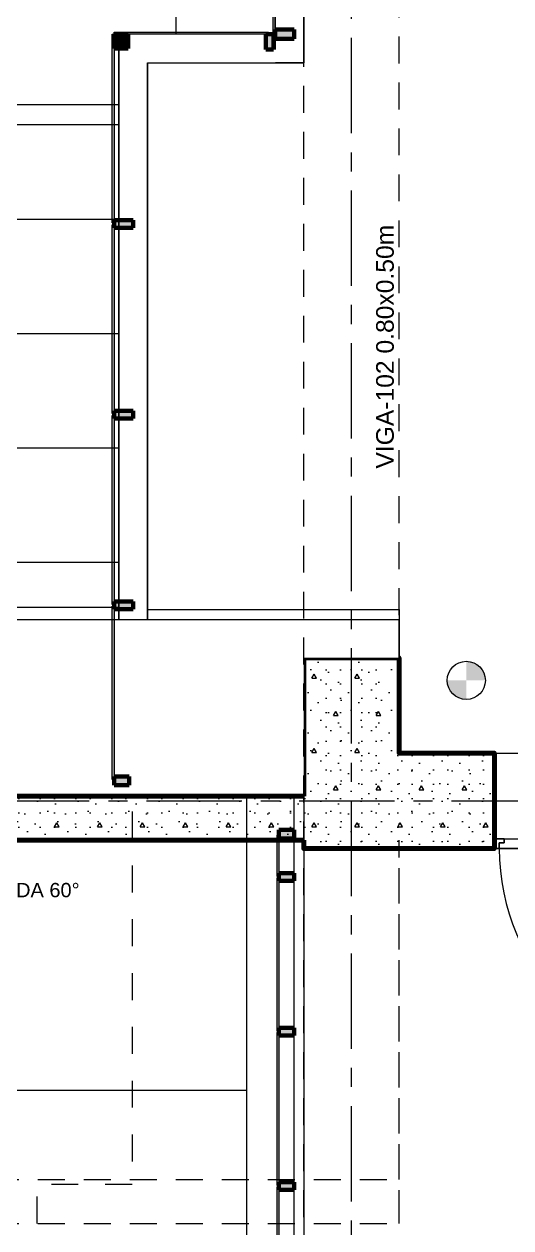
# Model space of a CAD drawing. Header units: inches. Extents: x -19 to 5698, y -728 to 92.
# Drawn here: x 7.6 to 10.16, y 27.71 to 34.02 of the extents above; entities that cross this region are included whole.
import ezdxf

# ---------------------------------------------------------------- set-up
doc = ezdxf.new("R2010")
doc.units = ezdxf.units.IN
doc.header["$MEASUREMENT"] = 0
doc.set_wipeout_variables(frame=1)
for name, pattern in [('Hidden Line', [0.195611, 0.141111, -0.0545]), ('Línea Oculta', [0.195611, 0.141111, -0.0545]), ('Punto & Raya', [0.65, 0.5, -0.075, 0, -0.075]), ('Rayas', [0.282222, 0.141111, -0.141111]), ('Wipeout_Contour', [1, 0, -1])]:
    doc.linetypes.add(name, pattern=pattern)
doc.layers.get('0').update_dxf_attribs({"color": 61})
for name, color, linetype in [('02 _ ARQ _ ALB _ Ejes Generales', 251, 'Continuous'), ('02 _ ARQ _ ALB _ Muros Interiores', 7, 'Continuous'), ('02 _ ARQ _ ZON _ Espacio.3D', 7, 'Continuous'), ('08 _ STR _ EXT _ 06 Columnas', 7, 'Continuous'), ('08 _ STR _ EXT _ 07 Losa Aligerada', 7, 'Continuous'), ('08 _ STR _ EXT _ 08 Placas Inclinadas', 7, 'Continuous'), ('08 _ STR _ EXT _ 09 Vigas', 251, 'Continuous'), ('Acabado - Muros', 7, 'Continuous'), ('Estructura - 03 LOSA', 7, 'Continuous'), ('Estructura - 04 MURO', 7, 'Continuous'), ('Notas - Etiquetas', 7, 'Continuous')]:
    doc.layers.add(name, color=color, linetype=linetype)
doc.styles.add('Estilo_Generado_4', font='swisse.ttf')
doc.dimstyles.new('Estilo_Generado__8', dxfattribs={"dimtxt": 0.18, "dimasz": 0.0912, "dimexe": 0.18, "dimexo": 0.0625, "dimgap": 0, "dimtad": 0, "dimtih": 1, "dimtoh": 1, "dimdec": 4, "dimzin": 0, "dimdsep": 46, "dimcen": 0.09, "dimadec": 0, "dimazin": 0, "dimtfac": 1, "dimtdec": 4, "dimtmove": 0, "dimatfit": 3, "dimldrblk": 'ARROWHEAD_5', "dimfxl": 1, "dimtolj": 1, "dimtzin": 0, "dimarcsym": 0})
pattern_1 = [(0, (0, 0), (0, 0.3897114), [0.024375, -0.200625]), (0, (0.1125, 0.19486), (0, 0.3897114), [0.024375, -0.200625]), (60, (0, 0), (-0.3375, 0.1948557), [0.024375, -0.200625]), (60, (0.225, 0), (-0.3375, 0.1948557), [0.024375, -0.200625]), (120, (0.02437, 0), (0.3375, 0.1948557), [0.024375, -0.200625]), (120, (0.24938, 0), (0.3375, 0.1948557), [0.024375, -0.200625]), (0, (0, 0.0375), (0, 0.075), [0, -0.075, 0, -0.1125]), (45, (0.0375, 0.0375), (-0.053033, 0.053033), [0, -0.05625, 0, -0.09375])]

# ---------------------------------------------------------------- blocks, each defined once
blk = doc.blocks.new('ARROWHEAD_5')
at = {"linetype": 'Continuous', "lineweight": 0}
blk.add_hatch(color=0, dxfattribs=at).paths.add_polyline_path([(-1, 0.2679), (0, 0), (-1, -0.2679)])
at = {"color": 0, "linetype": 'Continuous', "lineweight": 0}
blk.add_line((0, 0), (-1, 0), dxfattribs=at)

msp = doc.modelspace()

# ---------------------------------------------------------------- hatches: boundary and pattern name
at = {"linetype": 'Continuous', "lineweight": 13}
for points in [[(9.9221, 30.5816), (10.0221, 30.5816), (10.0145, 30.6199), (9.9929, 30.6523), (9.9604, 30.674), (9.9221, 30.6816)], [(9.9221, 30.5816), (9.8221, 30.5816), (9.8298, 30.5433), (9.8514, 30.5109), (9.8839, 30.4892), (9.9221, 30.4816)]]:
    msp.add_hatch(color=175, dxfattribs=at).paths.add_polyline_path(points)
at = {"layer": '08 _ STR _ EXT _ 06 Columnas', "linetype": 'Continuous', "lineweight": 9}
h = msp.add_hatch(dxfattribs=at)
h.set_pattern_fill('HORMIGÓN_EN_MASA_0002', style=0, pattern_type=2)
h.set_pattern_definition(pattern_1)
h.paths.add_polyline_path([(9.57, 30.7), (9.07, 30.7), (9.07, 29.9745), (9.57, 29.9745), (9.57, 29.7436), (9.07, 29.7436), (9.07, 29.7), (10.07, 29.7), (10.07, 30.2), (9.57, 30.2)])
h = msp.add_hatch(dxfattribs=at)
h.set_pattern_fill('HORMIGÓN_EN_MASA_0002', style=0, pattern_type=2)
h.set_pattern_definition(pattern_1)
h.paths.add_polyline_path([(9.57, 29.9745), (9.07, 29.9745), (9.07, 29.7436), (9.57, 29.7436)])
at = {"layer": 'Estructura - 03 LOSA', "linetype": 'Continuous', "lineweight": 13}
h = msp.add_hatch(dxfattribs=at)
h.set_pattern_fill('CEMENTO_PULIDO_Y_BRUÑADO_FA', color=251, style=0, pattern_type=2)
h.set_pattern_definition([(360, (3.7574, 18.3027), (0, 2.53199), []), (90, (3.7574, 18.3027), (-3.6, 0), [])])
h.paths.add_polyline_path([(2.17, 26.0501), (8.8212, 26.0501), (8.8218, 29.4531), (8.822, 30.7001), (8.2502, 30.7001), (8.25, 33.82), (9.07, 33.82), (9.07, 39.9), (23.57, 39.9), (51.57, 39.9), (51.57, 23.3822), (52.92, 23.3822), (52.92, 40.85), (9.07, 40.85), (2.17, 40.85)])

# ---------------------------------------------------------------- linework, layer by layer
at = {"color": 175, "linetype": 'Continuous', "lineweight": 13}
msp.add_circle((9.9221, 30.5816), 0.1, dxfattribs=at)
at = {"layer": '02 _ ARQ _ ALB _ Muros Interiores', "color": 7, "linetype": 'Continuous', "lineweight": 80}
msp.add_line((10.07, 29.7), (10.07, 29.75), dxfattribs=at)
msp.add_line((10.07, 29.7), (10.07, 29.75), dxfattribs=at)
msp.add_line((10.07, 29.7), (10.07, 29.75), dxfattribs=at)
at = {"layer": '02 _ ARQ _ ALB _ Muros Interiores', "color": 165, "linetype": 'Continuous', "lineweight": 25}
for p, q in [((10.07, 29.7), (10.07, 29.75)), ((10.07, 29.75), (10.12, 29.75)), ((10.12, 29.73), (10.095, 29.73)), ((10.095, 29.73), (10.095, 29.7)), ((10.12, 29.75), (10.12, 29.73)), ((10.095, 29.7), (10.07, 29.7))]:
    msp.add_line(p, q, dxfattribs=at)
at = {"layer": '02 _ ARQ _ ALB _ Muros Interiores', "color": 165, "linetype": 'Continuous', "lineweight": 15}
msp.add_arc((11.245, 29.7), 1.15, 180, 270, dxfattribs=at)
at = {"layer": '02 _ ARQ _ ZON _ Espacio.3D', "color": 254, "linetype": 'Continuous', "lineweight": 0, "flags": 128}
msp.add_lwpolyline([(8.25, 30.9531), (9.57, 30.9531), (9.57, 30.2), (10.07, 30.2), (10.07, 29.75), (16.07, 29.75), (16.07, 31.0002), (16.52, 31.0002), (16.5199, 39), (16.0699, 39), (16.07, 39.9), (9.97, 39.9), (9.97, 39.4), (9.57, 39.4), (9.57, 39), (9.07, 39), (9.07, 33.82), (8.25, 33.82)], close=True, dxfattribs=at)
msp.add_lwpolyline([(23.97, 29.7), (9.07, 29.7), (9.07, 17.4)], dxfattribs=at)
at = {"layer": '08 _ STR _ EXT _ 06 Columnas', "color": 7, "linetype": 'Continuous', "lineweight": 80, "flags": 128}
msp.add_lwpolyline([(9.07, 29.7436), (9.07, 29.7), (10.07, 29.7), (10.07, 30.2), (9.57, 30.2), (9.57, 30.7), (9.07, 30.7), (9.07, 29.9745)], dxfattribs=at)
at = {"layer": '08 _ STR _ EXT _ 07 Losa Aligerada', "color": 7, "linetype": 'Rayas', "lineweight": 18, "flags": 128}
msp.add_lwpolyline([(8.17, 27.9392), (7.67, 27.9392), (7.67, 5.8), (25.2353, 5.8), (25.2353, 7.2), (30.4315, 7.2), (30.4315, 6.0005), (37.07, 6.0005), (37.07, 3.3753), (44.57, 3.3753), (44.57, 6.05), (52.32, 6.05), (52.32, 14.9999), (51.57, 14.9999), (51.57, 15.1499), (51.57, 15.7999), (51.57, 18.1001), (51.57, 18.1001), (51.57, 20.35), (46.67, 20.35), (46.67, 22.35), (46.67, 22.6), (46.67, 24.5), (46.67, 24.75), (46.67, 26.75), (51.57, 26.75), (51.57, 29.7), (51.57, 29.7), (51.57, 35.2005), (52.37, 35.2005), (52.52, 35.2005), (52.52, 41.1), (38.9553, 41.1), (38.9553, 40.8001), (34.0478, 40.8001), (34.0478, 40.5001), (23.37, 40.5001), (23.37, 43.8736), (16.2699, 43.8736), (16.2699, 39.9), (11.1201, 39.9), (11.1201, 40.95), (8.02, 40.95), (8.02, 37.7), (9.07, 37.7), (9.07, 33.9), (8.17, 33.9)], close=True, dxfattribs=at)
at = {"layer": '08 _ STR _ EXT _ 07 Losa Aligerada', "color": 7, "linetype": 'Continuous', "lineweight": 18, "flags": 128}
msp.add_lwpolyline([(51.57, 39.9), (9.07, 39.9), (9.07, 33.82), (8.25, 33.82), (8.25, 30.7), (9.07, 30.7), (9.07, 17.4)], dxfattribs=at)
at = {"layer": '08 _ STR _ EXT _ 08 Placas Inclinadas', "color": 251, "linetype": 'Línea Oculta', "lineweight": 13, "flags": 128}
for points in [[(9.57, 27.9653), (9.57, 29.7436)], [(9.57, 27.7344), (9.57, 27.9653)]]:
    msp.add_lwpolyline(points, dxfattribs=at)
at = {"layer": '08 _ STR _ EXT _ 09 Vigas', "color": 251, "linetype": 'Hidden Line', "lineweight": 13, "true_color": 0x636466}
for p, q in [((9.07, 17.4), (9.07, 29.7)), ((9.57, 17.4), (9.57, 29.7)), ((9.57, 29.7), (30.07, 29.7))]:
    msp.add_line(p, q, dxfattribs=at)
at = {"layer": 'Estructura - 03 LOSA', "color": 7, "linetype": 'Continuous', "lineweight": 18, "flags": 128}
msp.add_lwpolyline([(2.17, 26.0501), (8.8212, 26.0501), (8.8218, 29.4531), (8.822, 30.7001), (8.2502, 30.7001), (8.25, 33.82), (9.07, 33.82), (9.07, 39.9), (23.57, 39.9), (51.57, 39.9), (51.57, 23.3822), (52.92, 23.3822), (52.92, 40.85), (9.07, 40.85), (2.17, 40.85)], close=True, dxfattribs=at)

# ---------------------------------------------------------------- texts
at = {"layer": 'Notas - Etiquetas', "color": 171, "linetype": 'Continuous', "lineweight": 13, "insert": (9.5433, 31.6919), "char_height": 0.0925, "attachment_point": 7, "rotation": 90, "style": 'Estilo_Generado_4'}
msp.add_mtext('\\A1;{\\pql;\\fSwis721 Ex BT|b0|i0|c0|p34;VIGA-102\\fSwis721 Ex BT|b0|i0|c0|p34; \\fSwis721 Ex BT|b0|i0|c0|p34;0.80\\fSwis721 Ex BT|b0|i0|c0|p34;x\\fSwis721 Ex BT|b0|i0|c0|p34;0.50\\fSwis721 Ex BT|b0|i0|c0|p34;m}', dxfattribs=at)
at = {"layer": 'Notas - Etiquetas', "color": 5, "linetype": 'Continuous', "lineweight": 25, "insert": (6.7755, 29.4816), "char_height": 0.075, "attachment_point": 4, "style": 'Estilo_Generado_4'}
msp.add_mtext('\\A1;{\\pql;\\fSwis721 Ex BT|b0|i0|c0|p34;PLACA INCLINADA \\fSwis721 Ex BT|b0|i0|c0|p34;60\\fSwis721 Ex BT|b0|i0|c0|p34;° }', dxfattribs=at)

# ---------------------------------------------------------------- next in the draw order: wipeouts: each hides what was drawn before it
at = {"color": 254, "linetype": 'Wipeout_Contour', "lineweight": 0, "ltscale": 104.767054}
msp.add_wipeout([(8.92, 33.97), (8.92, 33.82), (9.07, 33.82)], dxfattribs=at).dxf.layer = 'Estructura - 04 MURO'
at = {"color": 254, "linetype": 'Wipeout_Contour', "lineweight": 0, "ltscale": 119.563409}
msp.add_wipeout([(9.02, 30.7222), (8.77, 30.7222), (8.77, 26.3501), (9.02, 26.3501)], dxfattribs=at).dxf.layer = 'Estructura - 04 MURO'

# ---------------------------------------------------------------- next in the draw order: hatches: boundary and pattern name
at = {"layer": 'Acabado - Muros', "linetype": 'Continuous', "lineweight": 0}
for points in [[(9.02, 29.7522), (9.02, 29.7984), (8.94, 29.7984), (8.94, 29.7522)], [(9.02, 29.57), (8.94, 29.57), (8.94, 29.53), (9.02, 29.53)], [(9.02, 28.76), (8.94, 28.76), (8.94, 28.72), (9.02, 28.72)], [(9.02, 27.95), (8.94, 27.95), (8.94, 27.91), (9.02, 27.91)]]:
    msp.add_hatch(color=254, dxfattribs=at).paths.add_polyline_path(points)
at = {"layer": 'Acabado - Muros', "linetype": 'Continuous', "lineweight": 9}
for points in [[(8.93, 29.7695), (8.93, 29.555), (8.94, 29.555), (8.94, 29.7695)], [(8.93, 29.545), (8.93, 28.745), (8.94, 28.745), (8.94, 29.545)], [(8.93, 28.735), (8.93, 27.935), (8.94, 27.935), (8.94, 28.735)], [(8.93, 27.925), (8.93, 27.125), (8.94, 27.125), (8.94, 27.925)]]:
    msp.add_hatch(color=250, dxfattribs=at).paths.add_polyline_path(points)

# ---------------------------------------------------------------- next in the draw order: linework, layer by layer
at = {"layer": '08 _ STR _ EXT _ 08 Placas Inclinadas', "color": 7, "linetype": 'Continuous', "lineweight": 80}
msp.add_line((6.4702, 29.7436), (9.07, 29.7436), dxfattribs=at)
at = {"layer": '08 _ STR _ EXT _ 08 Placas Inclinadas', "color": 251, "linetype": 'Línea Oculta', "lineweight": 13}
msp.add_line((6.4702, 27.9653), (9.57, 27.9653), dxfattribs=at)
at = {"layer": '08 _ STR _ EXT _ 08 Placas Inclinadas', "color": 251, "linetype": 'Línea Oculta', "lineweight": 13, "flags": 128}
msp.add_lwpolyline([(6.4702, 27.7344), (9.57, 27.7344)], dxfattribs=at)
at = {"layer": 'Acabado - Muros', "color": 7, "linetype": 'Continuous', "lineweight": 60}
for p, q in [((8.94, 29.7984), (8.94, 29.7522)), ((9.02, 29.7984), (8.94, 29.7984)), ((9.02, 29.7984), (9.02, 29.7522)), ((9.02, 29.7522), (8.94, 29.7522)), ((8.94, 29.57), (8.94, 29.53)), ((9.02, 29.57), (8.94, 29.57)), ((9.02, 29.57), (9.02, 29.53)), ((9.02, 29.53), (8.94, 29.53)), ((8.94, 28.76), (8.94, 28.72)), ((9.02, 28.76), (8.94, 28.76)), ((9.02, 28.72), (8.94, 28.72)), ((9.02, 28.76), (9.02, 28.72)), ((8.94, 27.95), (8.94, 27.91)), ((9.02, 27.95), (8.94, 27.95)), ((9.02, 27.91), (8.94, 27.91)), ((9.02, 27.95), (9.02, 27.91))]:
    msp.add_line(p, q, dxfattribs=at)
at = {"layer": 'Acabado - Muros', "color": 7, "linetype": 'Continuous', "lineweight": 13, "flags": 128}
for points in [[(8.93, 29.7695), (8.94, 29.7695), (8.94, 29.555), (8.93, 29.555)], [(8.93, 29.545), (8.94, 29.545), (8.94, 28.745), (8.93, 28.745)], [(8.93, 28.735), (8.94, 28.735), (8.94, 27.935), (8.93, 27.935)], [(8.93, 27.925), (8.94, 27.925), (8.94, 27.125), (8.93, 27.125)]]:
    msp.add_lwpolyline(points, close=True, dxfattribs=at)
at = {"layer": 'Estructura - 04 MURO', "color": 7, "linetype": 'Continuous', "lineweight": 13, "flags": 128}
for points in [[(8.77, 30.7222), (8.77, 26.3501)], [(9.02, 30.7222), (8.77, 30.7222)], [(9.02, 26.35), (9.02, 30.7222)]]:
    msp.add_lwpolyline(points, dxfattribs=at)

# ---------------------------------------------------------------- next in the draw order: wipeouts: each hides what was drawn before it
at = {"color": 254, "linetype": 'Wipeout_Contour', "lineweight": 0, "ltscale": 232.603128}
msp.add_wipeout([(8.92, 33.97), (9.07, 33.97), (9.07, 39), (9.07, 39), (9.07, 39.9), (8.92, 39.9)], dxfattribs=at).dxf.layer = 'Estructura - 04 MURO'

# ---------------------------------------------------------------- next in the draw order: wipeouts: each hides what was drawn before it
at = {"color": 254, "linetype": 'Wipeout_Contour', "lineweight": 0, "ltscale": 105.660484}
msp.add_wipeout([(9.07, 33.97), (8.92, 33.97), (9.07, 33.82)], dxfattribs=at).dxf.layer = 'Estructura - 04 MURO'

# ---------------------------------------------------------------- next in the draw order: hatches: boundary and pattern name
at = {"layer": 'Acabado - Muros', "linetype": 'Continuous', "lineweight": 9}
msp.add_hatch(color=250, dxfattribs=at).paths.add_polyline_path([(8.91, 35.165), (8.91, 33.975), (8.92, 33.975), (8.92, 35.165)])
at = {"layer": 'Acabado - Muros', "linetype": 'Continuous', "lineweight": 0}
msp.add_hatch(color=254, dxfattribs=at).paths.add_polyline_path([(9.02, 33.995), (8.92, 33.995), (8.92, 33.945), (9.02, 33.945)])
at = {"layer": 'Estructura - 03 LOSA', "linetype": 'Continuous', "lineweight": 13}
h = msp.add_hatch(dxfattribs=at)
h.set_pattern_fill('BALDOSA_60X120_0002', color=251, style=0, pattern_type=2)
h.set_pattern_definition([(0, (0, 0), (0, 0.6), []), (90, (0, 0), (-1.2, 0), [])])
h.paths.add_polyline_path([(6.2702, 30.6067), (8.1, 30.6067), (8.1, 33.97), (8.92, 33.97), (8.92, 40.05), (23.57, 40.05), (23.57, 40.85), (6.2702, 40.85)])

# ---------------------------------------------------------------- next in the draw order: linework, layer by layer
at = {"layer": 'Acabado - Muros', "color": 7, "linetype": 'Continuous', "lineweight": 60}
for p, q in [((8.92, 33.995), (8.92, 33.945)), ((9.02, 33.995), (8.92, 33.995)), ((9.02, 33.995), (9.02, 33.945)), ((9.02, 33.945), (8.92, 33.945))]:
    msp.add_line(p, q, dxfattribs=at)
at = {"layer": 'Acabado - Muros', "color": 7, "linetype": 'Continuous', "lineweight": 13, "flags": 128}
msp.add_lwpolyline([(8.91, 35.165), (8.92, 35.165), (8.92, 33.975), (8.91, 33.975)], close=True, dxfattribs=at)
at = {"layer": 'Estructura - 03 LOSA', "color": 7, "linetype": 'Continuous', "lineweight": 18, "flags": 128}
msp.add_lwpolyline([(6.2702, 30.6067), (8.1, 30.6067), (8.1, 33.97), (8.92, 33.97), (8.92, 40.05), (23.57, 40.05), (23.57, 40.85), (6.2702, 40.85)], close=True, dxfattribs=at)
at = {"layer": 'Estructura - 04 MURO', "color": 7, "linetype": 'Continuous', "lineweight": 13, "flags": 128}
for points in [[(8.92, 40.05), (8.92, 33.97)], [(9.07, 33.82), (9.07, 39)], [(9.07, 33.82), (8.92, 33.82)]]:
    msp.add_lwpolyline(points, dxfattribs=at)

# ---------------------------------------------------------------- next in the draw order: wipeouts: each hides what was drawn before it
at = {"color": 254, "linetype": 'Wipeout_Contour', "lineweight": 0, "ltscale": 104.150828}
msp.add_wipeout([(8.25, 33.82), (8.1, 33.97), (8.1, 33.82)], dxfattribs=at).dxf.layer = 'Estructura - 04 MURO'

# ---------------------------------------------------------------- next in the draw order: wipeouts: each hides what was drawn before it
at = {"color": 254, "linetype": 'Wipeout_Contour', "lineweight": 0, "ltscale": 139.876026}
msp.add_wipeout([(8.25, 33.82), (8.92, 33.82), (8.92, 33.97), (8.25, 33.97)], dxfattribs=at).dxf.layer = 'Estructura - 04 MURO'

# ---------------------------------------------------------------- next in the draw order: hatches: boundary and pattern name
at = {"layer": 'Acabado - Muros', "linetype": 'Continuous', "lineweight": 0}
msp.add_hatch(color=254, dxfattribs=at).paths.add_polyline_path([(8.8706, 33.89), (8.9106, 33.89), (8.9106, 33.97), (8.8706, 33.97)])

# ---------------------------------------------------------------- next in the draw order: linework, layer by layer
at = {"layer": 'Acabado - Muros', "color": 7, "linetype": 'Continuous', "lineweight": 60}
for p, q in [((8.8706, 33.97), (8.8706, 33.89)), ((8.9106, 33.97), (8.8706, 33.97)), ((8.9106, 33.97), (8.9106, 33.89)), ((8.9106, 33.89), (8.8706, 33.89))]:
    msp.add_line(p, q, dxfattribs=at)

# ---------------------------------------------------------------- next in the draw order: wipeouts: each hides what was drawn before it
at = {"color": 254, "linetype": 'Wipeout_Contour', "lineweight": 0, "ltscale": 105.069403}
msp.add_wipeout([(8.25, 33.97), (8.1, 33.97), (8.25, 33.82)], dxfattribs=at).dxf.layer = 'Estructura - 04 MURO'

# ---------------------------------------------------------------- next in the draw order: hatches: boundary and pattern name
at = {"layer": 'Acabado - Muros', "linetype": 'Continuous', "lineweight": 9}
msp.add_hatch(color=250, dxfattribs=at).paths.add_polyline_path([(8.8856, 33.98), (8.075, 33.98), (8.075, 33.97), (8.8856, 33.97)])
at = {"layer": 'Acabado - Muros', "linetype": 'Continuous', "lineweight": 13}
msp.add_hatch(color=253, dxfattribs=at).paths.add_polyline_path([(8.15, 33.97), (8.075, 33.97), (8.075, 33.895), (8.15, 33.895)])

# ---------------------------------------------------------------- next in the draw order: linework, layer by layer
at = {"layer": 'Acabado - Muros', "color": 7, "linetype": 'Continuous', "lineweight": 60}
for p, q in [((8.075, 33.97), (8.075, 33.895)), ((8.15, 33.97), (8.075, 33.97)), ((8.15, 33.97), (8.15, 33.895)), ((8.15, 33.895), (8.075, 33.895))]:
    msp.add_line(p, q, dxfattribs=at)
at = {"layer": 'Acabado - Muros', "color": 7, "linetype": 'Continuous', "lineweight": 13, "flags": 128}
msp.add_lwpolyline([(8.8856, 33.98), (8.8856, 33.97), (8.075, 33.97), (8.075, 33.98)], close=True, dxfattribs=at)
at = {"layer": 'Estructura - 04 MURO', "color": 7, "linetype": 'Continuous', "lineweight": 13, "flags": 128}
for points in [[(8.1, 33.97), (8.1, 33.82)], [(8.92, 33.97), (8.1, 33.97)], [(8.25, 33.82), (8.92, 33.82)]]:
    msp.add_lwpolyline(points, dxfattribs=at)

# ---------------------------------------------------------------- next in the draw order: wipeouts: each hides what was drawn before it
at = {"color": 254, "linetype": 'Wipeout_Contour', "lineweight": 0, "ltscale": 133.16257}
msp.add_wipeout([(8.1, 33.82), (8.1, 30.7222), (8.25, 30.7222), (8.25, 33.82)], dxfattribs=at).dxf.layer = 'Estructura - 04 MURO'

# ---------------------------------------------------------------- next in the draw order: hatches: boundary and pattern name
at = {"layer": 'Acabado - Muros', "linetype": 'Continuous', "lineweight": 9}
for points in [[(8.065, 33.97), (8.065, 32.98), (8.075, 32.98), (8.075, 33.97)], [(8.065, 32.97), (8.065, 31.98), (8.075, 31.98), (8.075, 32.97)], [(8.065, 31.97), (8.065, 30.98), (8.075, 30.98), (8.075, 31.97)]]:
    msp.add_hatch(color=250, dxfattribs=at).paths.add_polyline_path(points)
at = {"layer": 'Acabado - Muros', "linetype": 'Continuous', "lineweight": 0}
for points in [[(8.175, 32.995), (8.075, 32.995), (8.075, 32.955), (8.175, 32.955)], [(8.175, 31.995), (8.075, 31.995), (8.075, 31.955), (8.175, 31.955)], [(8.175, 30.995), (8.075, 30.995), (8.075, 30.955), (8.175, 30.955)]]:
    msp.add_hatch(color=254, dxfattribs=at).paths.add_polyline_path(points)

# ---------------------------------------------------------------- next in the draw order: linework, layer by layer
at = {"layer": 'Acabado - Muros', "color": 7, "linetype": 'Continuous', "lineweight": 60}
for p, q in [((8.075, 32.995), (8.075, 32.955)), ((8.175, 32.995), (8.075, 32.995)), ((8.175, 32.955), (8.075, 32.955)), ((8.175, 32.995), (8.175, 32.955)), ((8.075, 31.995), (8.075, 31.955)), ((8.175, 31.995), (8.075, 31.995)), ((8.175, 31.955), (8.075, 31.955)), ((8.175, 31.995), (8.175, 31.955)), ((8.075, 30.995), (8.075, 30.955)), ((8.175, 30.995), (8.075, 30.995)), ((8.175, 30.995), (8.175, 30.955)), ((8.175, 30.955), (8.075, 30.955))]:
    msp.add_line(p, q, dxfattribs=at)
at = {"layer": 'Acabado - Muros', "color": 7, "linetype": 'Continuous', "lineweight": 13, "flags": 128}
for points in [[(8.065, 33.97), (8.075, 33.97), (8.075, 32.98), (8.065, 32.98)], [(8.065, 32.97), (8.075, 32.97), (8.075, 31.98), (8.065, 31.98)], [(8.065, 31.97), (8.075, 31.97), (8.075, 30.98), (8.065, 30.98)]]:
    msp.add_lwpolyline(points, close=True, dxfattribs=at)
at = {"layer": 'Estructura - 04 MURO', "color": 7, "linetype": 'Continuous', "lineweight": 13, "flags": 128}
for points in [[(8.1, 33.82), (8.1, 30.7222)], [(8.25, 30.7222), (8.25, 33.82)], [(8.1, 30.7222), (8.25, 30.7222)]]:
    msp.add_lwpolyline(points, dxfattribs=at)

# ---------------------------------------------------------------- next in the draw order: wipeouts: each hides what was drawn before it
at = {"color": 254, "linetype": 'Wipeout_Contour', "lineweight": 0, "ltscale": 252.97495}
msp.add_wipeout([(6.4702, 29.9745), (9.07, 29.9745), (9.07, 30.7), (9.57, 30.7), (9.57, 30.2), (9.57, 30.2), (9.57, 30.8983), (6.4702, 30.8983)], dxfattribs=at).dxf.layer = '08 _ STR _ EXT _ 08 Placas Inclinadas'

# ---------------------------------------------------------------- next in the draw order: hatches: boundary and pattern name
at = {"layer": '08 _ STR _ EXT _ 08 Placas Inclinadas', "linetype": 'Continuous', "lineweight": 9}
h = msp.add_hatch(dxfattribs=at)
h.set_pattern_fill('HORMIGÓN_EN_MASA_0002', color=250, style=0, pattern_type=2)
h.set_pattern_definition(pattern_1)
h.paths.add_polyline_path([(9.07, 29.9745), (6.4702, 29.9745), (6.4702, 29.7436), (9.07, 29.7436)])
at = {"layer": 'Acabado - Muros', "linetype": 'Continuous', "lineweight": 9}
msp.add_hatch(color=250, dxfattribs=at).paths.add_polyline_path([(8.065, 30.97), (8.065, 30.0611), (8.075, 30.0611), (8.075, 30.97)])
at = {"layer": 'Acabado - Muros', "linetype": 'Continuous', "lineweight": 0}
msp.add_hatch(color=254, dxfattribs=at).paths.add_polyline_path([(8.155, 30.0784), (8.075, 30.0784), (8.075, 30.0323), (8.155, 30.0323)])

# ---------------------------------------------------------------- next in the draw order: linework, layer by layer
at = {"layer": '02 _ ARQ _ ALB _ Ejes Generales', "color": 251, "linetype": 'Punto & Raya', "lineweight": 13, "true_color": 0x636466}
for p, q in [((9.32, 3.05), (9.32, 44.9)), ((5.8454, 29.95), (54.57, 29.95))]:
    msp.add_line(p, q, dxfattribs=at)
at = {"layer": '08 _ STR _ EXT _ 08 Placas Inclinadas', "color": 7, "linetype": 'Continuous', "lineweight": 80}
msp.add_line((9.07, 29.9745), (6.4702, 29.9745), dxfattribs=at)
at = {"layer": '08 _ STR _ EXT _ 08 Placas Inclinadas', "color": 7, "linetype": 'Continuous', "lineweight": 13, "flags": 128}
for points in [[(9.57, 30.8983), (6.4702, 30.8983)], [(9.57, 30.2), (9.57, 30.8983)]]:
    msp.add_lwpolyline(points, dxfattribs=at)
at = {"layer": '08 _ STR _ EXT _ 09 Vigas', "color": 251, "linetype": 'Hidden Line', "lineweight": 13, "true_color": 0x636466}
for p, q in [((9.07, 29.7), (9.07, 37.7)), ((9.57, 30.2), (9.57, 37.7)), ((9.57, 30.2), (16.07, 30.2))]:
    msp.add_line(p, q, dxfattribs=at)
at = {"layer": 'Acabado - Muros', "color": 7, "linetype": 'Continuous', "lineweight": 60}
for p, q in [((8.155, 30.0784), (8.075, 30.0784)), ((8.075, 30.0784), (8.075, 30.0323)), ((8.155, 30.0784), (8.155, 30.0323)), ((8.155, 30.0323), (8.075, 30.0323))]:
    msp.add_line(p, q, dxfattribs=at)
at = {"layer": 'Acabado - Muros', "color": 7, "linetype": 'Continuous', "lineweight": 13, "flags": 128}
msp.add_lwpolyline([(8.065, 30.97), (8.075, 30.97), (8.075, 30.0611), (8.065, 30.0611)], close=True, dxfattribs=at)

# ---------------------------------------------------------------- next in the draw order: leaders
at = {"layer": 'Notas - Etiquetas', "color": 144, "linetype": 'Continuous', "lineweight": 13, "annotation_type": 0, "has_hookline": 1, "hookline_direction": 0, "text_width": 1.2568}
msp.add_leader([(6.6163, 30.0323), (6.6163, 29.4816), (6.7755, 29.4816)], dimstyle='Estilo_Generado__8', dxfattribs=at)

doc.saveas('drawing.dxf')
